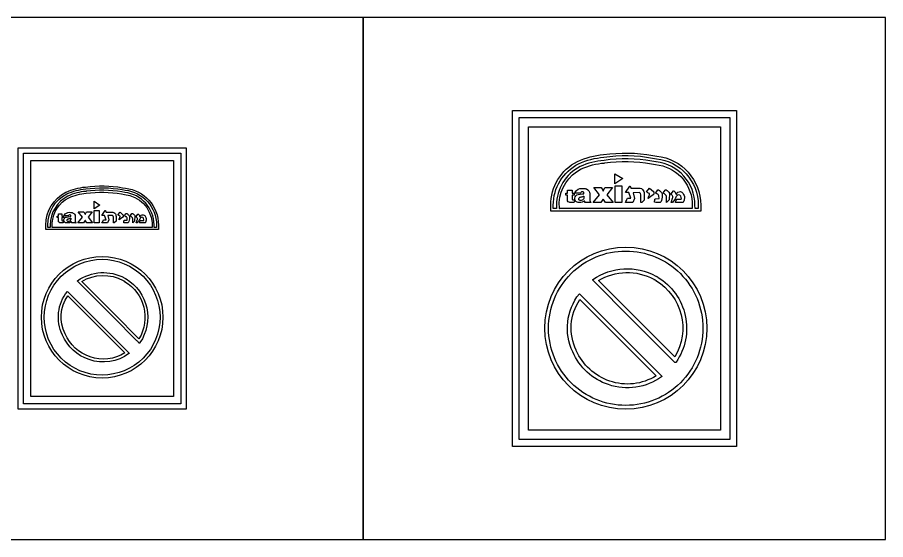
# Model space of a CAD drawing. Extents: x 0 to 4200, y -1400 to 2100.
# Drawn here: x 1873 to 4200, y -1400 to 0 of the extents above; entities that cross this region are included whole.
import ezdxf

# ---------------------------------------------------------------- set-up
doc = ezdxf.new("R2010")
doc.units = 0
doc.header["$MEASUREMENT"] = 0

msp = doc.modelspace()

# ---------------------------------------------------------------- linework, layer by layer
for points in [[(1400, -1400), (2800, -1400), (2800, 0), (1400, 0)], [(2800, -1400), (4200, -1400), (4200, 0), (2800, 0)]]:
    msp.add_lwpolyline(points, close=True)
at = {"color": 7}
for points in [[(3200, -1150), (3200, -250), (3800, -250), (3800, -1150)], [(3218, -1132), (3218, -268), (3782, -268), (3782, -1132)], [(3243, -1107), (3243, -293), (3757, -293), (3757, -1107)], [(1875, -1050), (1875, -350), (2325, -350), (2325, -1050)], [(1889, -1036), (1889, -364), (2311, -364), (2311, -1036)], [(1909, -1016), (1909, -384), (2291, -384), (2291, -1016)], [(3474.4, -446), (3474.4, -419), (3495.4, -432.2)], [(3475.2, -496.2), (3475.2, -451.3), (3493.2, -451.3), (3493.2, -496.2)], [(2078.2, -513.4), (2078.2, -493.1), (2094, -503)], [(2078.8, -551.1), (2078.8, -517.4), (2092.3, -517.4), (2092.3, -551.1)]]:
    msp.add_lwpolyline(points, close=True, dxfattribs=at)
for points in [[(3302.2, -512.7), (3302.2, -503.8, -0.280284), (3373.8, -386.2), (3374, -386.1), (3374.2, -386, -0.085342), (3443.9, -368, -0.080411), (3576.3, -370.3), (3586.3, -372, -0.38291), (3704.6, -503.8), (3704.6, -519.5), (3302.2, -519.5)], [(3689.2, -512.7), (3689.2, -512.4), (3689, -503.6, 0.383401), (3584.5, -387.3), (3584.2, -387.3), (3573.5, -385.5, 0.080539), (3446, -383.3), (3445.7, -383.3), (3445.4, -383.3, 0.08529), (3380.9, -400, 0.279741), (3317.9, -503.6), (3317.7, -512.4), (3317.6, -512.7), (3309, -512.7), (3309, -503.8, -0.280284), (3377, -392.3, -0.085595), (3444.7, -374.8, -0.080539), (3575, -377), (3585.4, -378.8, -0.383401), (3697.8, -503.8), (3697.8, -512.7)], [(3681.7, -512.7), (3325.3, -512.7), (3325.4, -512.4), (3325.2, -496.5, -0.26205), (3383.9, -406.3, -0.085363), (3446.3, -390.4), (3446.5, -390.3), (3446.7, -390.3, -0.08071), (3572.3, -392.4), (3583.2, -394.3), (3583.5, -394.3, -0.362565), (3681.6, -495.3), (3681.7, -512.4)], [(1949.1, -563.4), (1949.1, -556.7, -0.280284), (2002.9, -468.5), (2003.1, -468.4, -0.085342), (2055.3, -454.9, -0.080411), (2154.6, -456.6), (2162.2, -457.9, -0.38291), (2250.9, -556.7), (2250.9, -568.5), (1949.1, -568.5)], [(2239.3, -563.4), (2239.3, -563.2), (2239.2, -556.5, 0.383401), (2160.8, -469.4), (2160.6, -469.4), (2152.6, -468, 0.080539), (2056.9, -466.3), (2056.7, -466.4), (2056.5, -466.4, 0.08529), (2008.1, -478.9, 0.279741), (1960.8, -556.6), (1960.7, -563.2), (1960.6, -563.4), (1954.2, -563.4), (1954.2, -556.7, -0.280284), (2005.2, -473.1, -0.085595), (2055.9, -460, -0.080539), (2153.7, -461.7), (2161.5, -463, -0.383401), (2245.7, -556.7), (2245.7, -563.4)], [(3365.7, -488.8), (3365.6, -492.9, -0.398273), (3363.4, -496.2), (3362.5, -496.2), (3355.2, -496.2, -0.111874), (3351.6, -495.5, -0.175872), (3347.7, -491.9, -0.136157), (3347.3, -489.1), (3347.3, -476.9), (3342.7, -476.9), (3342.7, -471.4), (3347.3, -471.4), (3347.3, -463.6), (3359.5, -463.6), (3359.5, -471.4), (3365.1, -471.4), (3365.1, -476.9), (3359.5, -476.9), (3359.5, -482.1), (3359.6, -486.5, 0.160601), (3360.1, -487.9, 0.168197), (3361.6, -488.8)], [(3370, -493.5, -0.096775), (3368.3, -491.9, -0.164524), (3366.7, -484.4, -0.334343), (3375.7, -475), (3387.5, -473.3, -0.05652), (3388.4, -473.3, 0.058013), (3389.8, -473.3, 0.209314), (3390.7, -472.7, 0.192744), (3391.2, -470.4, 0.165194), (3390.2, -468.3, 0.16499), (3389.1, -467.7, 0.059544), (3386.1, -467.6, 0.229572), (3383.8, -469, -0.02095), (3382.2, -470.9), (3378.7, -470.9), (3367.9, -470.9), (3368, -468.4, -0.008334), (3368.5, -467.7, -0.254093), (3385.4, -458.4, -0.031765), (3394.2, -459.1, -0.054174), (3397.9, -459.9, -0.31296), (3407, -473.2), (3406.9, -488.6, 0.022017), (3406.8, -490.7, 0.112381), (3407.1, -491.5, -0.035608), (3408.1, -494.1, 0.095217), (3408.8, -494.7, -0.019815), (3409.8, -495.5, -0.277193), (3409.8, -496.1), (3407.1, -496.2), (3396.5, -496.2), (3393.9, -496.2, -0.258822), (3393.3, -495.6, -0.087757), (3393.4, -494.5, 0.036819), (3393.5, -493.4, 0.163467), (3393.3, -492.6, 0.457905), (3391.8, -492.7, -0.099974), (3389.8, -494, -0.101867), (3382.7, -496.2), (3379.4, -496.2, 0.020511), (3376.2, -496.2, -0.208557)], [(3437.8, -456.5), (3441.6, -463.6, 0.040161), (3442, -464.3, 0.184638), (3442.9, -464.7, 0.184638), (3443.8, -464.3, 0.040161), (3444.2, -463.6), (3447.4, -456.9, -0.108548), (3448, -456.5), (3467.8, -456.5), (3453, -475.7), (3469.5, -496.2), (3449.1, -496.2), (3444, -488.3, 0.547493), (3441.8, -488.3), (3436.7, -496.2), (3416.3, -496.2), (3432.8, -475.7), (3418, -456.5)], [(3502.5, -496.2, 0.051442), (3507.7, -485), (3517.2, -484.9), (3511.9, -469.3), (3502.4, -469.1), (3514.3, -452.2, -0.191451), (3515.3, -452.7, -0.07633), (3515.9, -454.2, 0.053584), (3516.6, -456.2, 0.054694), (3517.4, -457.9), (3539, -458), (3541.9, -458, -0.207843), (3548.6, -461.1, -0.189366), (3553, -472.8), (3552.9, -490.4), (3546.6, -496.2), (3543.9, -496.2, -0.026442), (3543.9, -495.5), (3544, -494.3), (3544, -475.5, 0.303844), (3540.1, -469.7), (3523.4, -470), (3527, -485.5), (3522.3, -496.2)], [(3564.7, -485.1, -0.229151), (3563.8, -485.2, -0.112341), (3563.7, -484, -0.012356), (3564.3, -482.3), (3564.6, -481.3, -0.048129), (3566.6, -477.3, 0.122018), (3567.5, -474, 0.199377), (3566.8, -472.5, -0.078994), (3559.1, -467.4), (3567.5, -458.2), (3577.7, -466.8, -0.065237), (3578.4, -467.7, -0.075999), (3578.7, -469.2, -0.110017), (3578.5, -474, -0.162321), (3577.2, -475.9)], [(3595.2, -496.2), (3591.4, -496.2), (3584.3, -496.2), (3580.6, -495.8, -0.111945), (3580.7, -492.1, -0.010623), (3581.4, -489.7, 0.041512), (3581.6, -488.2, -0.080003), (3581.9, -486.9, -0.246552), (3582.8, -486.1), (3592.5, -485.9, 0.022521), (3592.8, -485.2), (3592.2, -478.5, 0.227662), (3590, -474.8, 0.03241), (3587.2, -473.2, 0.037546), (3585.5, -472.4, -0.06499), (3584.5, -471.9, -0.363513), (3583.9, -470.2), (3589.4, -462.4, -0.170762), (3590.6, -462.2, -0.052249), (3591.4, -462.6, -0.12233), (3599, -469.5, -0.0386), (3600.6, -472.7, -0.104136), (3599.4, -491.1, -0.023142), (3596.6, -495.4, -0.173901)], [(3613, -496.2), (3613, -484.2, 0.099273), (3612.2, -478.9, 0.102967), (3611, -477.1, -0.008031), (3608.2, -474, 0.086695), (3605.8, -472.3, -0.258421), (3604.8, -471, -0.119464), (3604.9, -469.8), (3608.9, -463.1, -0.12472), (3609.9, -462.4, -0.205825), (3611.6, -462.6, -0.139728), (3620.5, -471), (3619.5, -489.3)], [(3625.1, -496.2, -0.050778), (3625.4, -495.2), (3626, -493.7), (3628.8, -484.7), (3629.3, -483.3), (3629.7, -480.4, 0.170435), (3627.8, -477.2, -0.025504), (3625.5, -475, -0.050413), (3624.8, -474, -0.235571), (3624.8, -473.3), (3631.3, -465.2, -0.103089), (3631.9, -464.8, -0.242419), (3632.7, -464.9, -0.105638), (3635.6, -468.2, -0.057311), (3636.6, -470, -0.017675), (3637.4, -472.6, 0.037667), (3638.1, -474.1, 0.259604), (3638.9, -474.3, 0.157366), (3639.9, -472.7, -0.045802), (3640.3, -471.3, -0.40478), (3653.6, -468.6, -0.098718), (3657, -471.9, -0.14397), (3660.8, -483, -0.097308), (3660.3, -487.5, 0.004935), (3659.7, -490.5, -0.081836), (3659.1, -492, -0.004651), (3658.1, -494.4, -0.171281), (3656.1, -496.1), (3652.6, -496.2), (3639.7, -496.2), (3637.1, -496.2, -0.306894), (3636.5, -495.6), (3639.4, -487.8, -0.054987), (3640.1, -487.4), (3650.3, -487.4, 0.06661), (3651.9, -487, 0.191533), (3652.4, -486.2), (3650.7, -479.2, 0.591103), (3640.1, -478.3, 0.057339), (3635.7, -486.6, -0.058822), (3628.8, -496.1)], [(2233.7, -563.4), (1966.4, -563.4), (1966.4, -563.2), (1966.3, -551.3, -0.26205), (2010.4, -483.6, -0.085363), (2057.1, -471.7), (2057.4, -471.6, -0.08071), (2151.6, -473.2), (2159.8, -474.6), (2160, -474.6, -0.362565), (2233.6, -550.3), (2233.7, -563.2)], [(3391.3, -479, -0.034207), (3391.1, -484.1, -0.070177), (3390.3, -486.9, -0.182246), (3386.6, -490.2, -0.161009), (3380.8, -490.8, -0.202335), (3377.9, -488.7, -0.297269), (3378.3, -483.8, -0.112212), (3380.1, -482.4, -0.020581), (3380.8, -482.1, -0.042722), (3383.8, -481.3, 0.015083), (3387, -480.7, 0.059823), (3390.4, -479.4)], [(1996.7, -545.5), (1996.7, -548.5, -0.398273), (1995, -551), (1994.3, -551), (1988.8, -551, -0.111874), (1986.1, -550.5, -0.175872), (1983.2, -547.8, -0.136157), (1982.9, -545.7), (1982.9, -536.6), (1979.5, -536.6), (1979.5, -532.5), (1982.9, -532.5), (1982.9, -526.6), (1992, -526.6), (1992, -532.5), (1996.2, -532.5), (1996.2, -536.6), (1992, -536.6), (1992, -540.5), (1992.1, -543.7, 0.160601), (1992.5, -544.8, 0.168197), (1993.7, -545.5)], [(1999.9, -549, -0.096775), (1998.7, -547.8, -0.164524), (1997.4, -542.2, -0.334343), (2004.2, -535.2), (2013, -533.8, -0.05652), (2013.7, -533.8, 0.058013), (2014.8, -533.8, 0.209314), (2015.5, -533.4, 0.192744), (2015.8, -531.7, 0.165194), (2015.1, -530.1, 0.16499), (2014.3, -529.7, 0.059544), (2012, -529.6, 0.229572), (2010.3, -530.6, -0.02095), (2009.1, -532), (2006.4, -532.1), (1998.4, -532.1), (1998.4, -530.2, -0.008334), (1998.8, -529.7, -0.254093), (2011.4, -522.6, -0.031765), (2018.1, -523.2, -0.054174), (2020.8, -523.8, -0.31296), (2027.7, -533.8), (2027.6, -545.4, 0.022017), (2027.5, -546.9, 0.112381), (2027.7, -547.5, -0.035608), (2028.5, -549.4, 0.095217), (2029, -549.9, -0.019815), (2029.8, -550.5, -0.277193), (2029.8, -551), (2027.8, -551.1), (2019.8, -551.1), (2017.8, -551, -0.258822), (2017.4, -550.6, -0.087757), (2017.4, -549.8, 0.036819), (2017.5, -548.9, 0.163467), (2017.4, -548.3, 0.457905), (2016.3, -548.4, -0.099974), (2014.8, -549.4, -0.101867), (2009.4, -551), (2007, -551.1, 0.020511), (2004.5, -551.1, -0.208557)], [(2050.8, -521.3), (2053.6, -526.6, 0.040161), (2053.9, -527.1, 0.184638), (2054.6, -527.4, 0.184638), (2055.2, -527.1, 0.040161), (2055.5, -526.6), (2057.9, -521.5, -0.108548), (2058.4, -521.3), (2073.2, -521.3), (2062.2, -535.7), (2074.5, -551), (2059.2, -551), (2055.4, -545.1, 0.547493), (2053.7, -545.1), (2049.9, -551), (2034.6, -551), (2047, -535.7), (2035.9, -521.3)], [(2099.3, -551.1, 0.051442), (2103.2, -542.7), (2110.3, -542.6), (2106.3, -530.9), (2099.2, -530.7), (2108.1, -518, -0.191451), (2108.9, -518.4, -0.07633), (2109.3, -519.6, 0.053584), (2109.8, -521, 0.054694), (2110.4, -522.3), (2126.6, -522.4), (2128.8, -522.4, -0.207843), (2133.9, -524.7, -0.189366), (2137.2, -533.5), (2137.1, -546.7), (2132.4, -551.1), (2130.3, -551.1, -0.026442), (2130.4, -550.5), (2130.4, -549.6), (2130.4, -535.5, 0.303844), (2127.5, -531.1), (2114.9, -531.3), (2117.7, -543), (2114.1, -551.1)], [(2145.9, -542.7, -0.229151), (2145.3, -542.7, -0.112341), (2145.2, -541.9, -0.012356), (2145.7, -540.6), (2145.9, -539.8, -0.048129), (2147.3, -536.9, 0.122018), (2148, -534.4, 0.199377), (2147.5, -533.2, -0.078993), (2141.8, -529.4), (2148, -522.5), (2155.7, -529, -0.065237), (2156.2, -529.7, -0.075999), (2156.5, -530.8, -0.110017), (2156.3, -534.4, -0.162321), (2155.4, -535.8)], [(2168.8, -551.1), (2166, -551.1), (2160.6, -551.1), (2157.9, -550.7, -0.111945), (2158, -547.9, -0.010623), (2158.5, -546.2, 0.041512), (2158.6, -545, -0.080003), (2158.8, -544, -0.246552), (2159.6, -543.5), (2166.8, -543.3, 0.022521), (2167, -542.8), (2166.6, -537.7, 0.227662), (2164.9, -535, 0.03241), (2162.8, -533.8, 0.037546), (2161.6, -533.2, -0.06499), (2160.8, -532.8, -0.363513), (2160.3, -531.5), (2164.5, -525.7, -0.170762), (2165.3, -525.6, -0.052249), (2165.9, -525.8, -0.12233), (2171.7, -531, -0.0386), (2172.9, -533.4, -0.104136), (2171.9, -547.2, -0.023142), (2169.9, -550.4, -0.173901)], [(2182.2, -551.1), (2182.2, -542, 0.099273), (2181.6, -538, 0.102967), (2180.7, -536.7, -0.008031), (2178.6, -534.4, 0.086695), (2176.7, -533.1, -0.258421), (2176, -532.1, -0.119464), (2176.1, -531.2), (2179.1, -526.2, -0.12472), (2179.9, -525.7, -0.205825), (2181.1, -525.8, -0.139728), (2187.8, -532.1), (2187.1, -545.9)], [(2191.3, -551.1, -0.050778), (2191.5, -550.3), (2191.9, -549.2), (2194, -542.4), (2194.4, -541.4), (2194.7, -539.2, 0.170435), (2193.3, -536.8, -0.025504), (2191.5, -535.1, -0.050413), (2191, -534.4, -0.235571), (2191, -533.8), (2195.9, -527.8, -0.103089), (2196.3, -527.5, -0.242419), (2197, -527.6, -0.105638), (2199.1, -530, -0.057311), (2199.9, -531.4, -0.017675), (2200.4, -533.3, 0.037667), (2201, -534.5, 0.259604), (2201.6, -534.6, 0.157366), (2202.3, -533.4, -0.045802), (2202.7, -532.4, -0.40478), (2212.6, -530.4, -0.098718), (2215.2, -532.8, -0.14397), (2218, -541.2, -0.097308), (2217.6, -544.5, 0.004935), (2217.2, -546.7, -0.081836), (2216.8, -547.9, -0.004651), (2216, -549.7, -0.171281), (2214.5, -551), (2211.9, -551.1), (2202.2, -551.1), (2200.2, -551, -0.306894), (2199.8, -550.6), (2202, -544.7, -0.054987), (2202.5, -544.4), (2210.1, -544.4, 0.06661), (2211.4, -544.1, 0.191533), (2211.8, -543.5), (2210.4, -538.3, 0.591103), (2202.5, -537.6, 0.057339), (2199.2, -543.8, -0.058822), (2194, -551)], [(2015.9, -538.1, -0.034207), (2015.7, -541.9, -0.070172), (2015.2, -544, -0.182225), (2012.4, -546.5, -0.161007), (2008, -546.9, -0.202338), (2005.8, -545.4, -0.297269), (2006.1, -541.7, -0.11222), (2007.5, -540.7, -0.020587), (2008, -540.4, -0.042718), (2010.3, -539.8, 0.015083), (2012.7, -539.3, 0.059828), (2015.2, -538.4)], [(3286.2, -833.2, -1), (3720.7, -833.2, -1)], [(3296.4, -833.2, -0.414214), (3503.4, -626.3, -0.414214), (3710.4, -833.2, -0.414214), (3503.4, -1040.2, -0.414214)], [(1937, -803.8, -1), (2262.9, -803.8, -1)], [(1944.7, -803.8, -0.414214), (2100, -648.6, -0.414214), (2255.2, -803.8, -0.414214), (2100, -959, -0.414214)], [(3414.8, -704.8), (3414.8, -704.5), (3414.8, -703.9), (3415.1, -703.6), (3415.4, -703.3), (3415.4, -702.9, -0.287477), (3584, -693.4, 0.048473), (3584.2, -693.5, 0.036478), (3585.3, -694, -0.047252), (3585.9, -694.3, -0.117593), (3588.1, -695.4, 0.029126), (3589.1, -696.2, -0.431674), (3638.4, -924.2, 0.010986), (3637.8, -925.4), (3637.5, -925.4), (3636.9, -925.4), (3636.3, -925.4), (3635.8, -925.4), (3635.2, -925.4), (3634.9, -925.4, 0.063027), (3627.7, -917.7), (3616.6, -906.5), (3550.5, -840.5), (3501.8, -791.7), (3433.9, -723.5)], [(2033.5, -707.5), (2033.5, -707.3), (2033.5, -706.8), (2033.8, -706.6), (2034, -706.4), (2034, -706, -0.287477), (2160.4, -698.9, 0.048473), (2160.6, -699, 0.036478), (2161.4, -699.4, -0.047252), (2161.8, -699.6, -0.117593), (2163.5, -700.5, 0.029126), (2164.3, -701, -0.431674), (2201.2, -872, 0.010986), (2200.8, -872.9), (2200.5, -872.9), (2200.1, -872.9), (2199.7, -872.9), (2199.2, -872.9), (2198.8, -872.9), (2198.6, -872.9, 0.063027), (2193.2, -867.1), (2184.9, -858.8), (2135.3, -809.2), (2098.7, -772.6), (2047.8, -721.5)], [(2045.1, -708, -0.267445), (2156.4, -705.5, 0.016675), (2156.9, -705.8, 0.025719), (2158.2, -706.4), (2158.6, -706.6), (2159.2, -706.8, 0.016855), (2160.1, -707.5), (2160.3, -707.6, -0.413052), (2198.7, -861.7), (2198.4, -861.4), (2190.3, -853.3), (2140.8, -803.8), (2104.2, -767.2), (2053.3, -716.1)], [(3430.2, -705.5, -0.267445), (3578.6, -702.1, 0.016675), (3579.3, -702.5, 0.025719), (3581, -703.4), (3581.6, -703.7), (3582.3, -704, 0.016855), (3583.5, -704.8), (3583.7, -704.9), (3583.8, -705, -0.413052), (3635, -910.4), (3634.7, -910.1), (3623.9, -899.3), (3557.8, -833.2), (3509.1, -784.4), (3441.2, -716.3)], [(2006.7, -734.6), (2007.6, -735.4), (2172.3, -900.1), (2172.3, -900.3), (2172.3, -900.7), (2172.1, -901), (2171.9, -901.2), (2171.9, -901.4, -0.247343), (2065.2, -917.3, -0.213877), (1993.5, -851.5, -0.287377)], [(3379, -741, -0.011088), (3379.2, -741.1), (3380.2, -742), (3599.8, -961.6), (3599.9, -961.9), (3599.9, -962.5), (3599.6, -962.8), (3599.3, -963.1), (3599.3, -963.3, -0.247343), (3457.1, -984.5, -0.213877), (3361.4, -896.9, -0.287377)], [(2160.8, -899.6, -0.228103), (2067.7, -910, -0.213877), (2000.5, -848.5), (2000.4, -848.3, -0.264897), (2007.7, -746.4)], [(3584.5, -960.9, -0.228103), (3460.4, -974.8, -0.213877), (3370.8, -892.8), (3370.7, -892.6), (3370.7, -892.4, -0.264897), (3380.3, -756.6)]]:
    msp.add_lwpolyline(points, format="xyb", close=True, dxfattribs=at)

doc.saveas('drawing.dxf')
